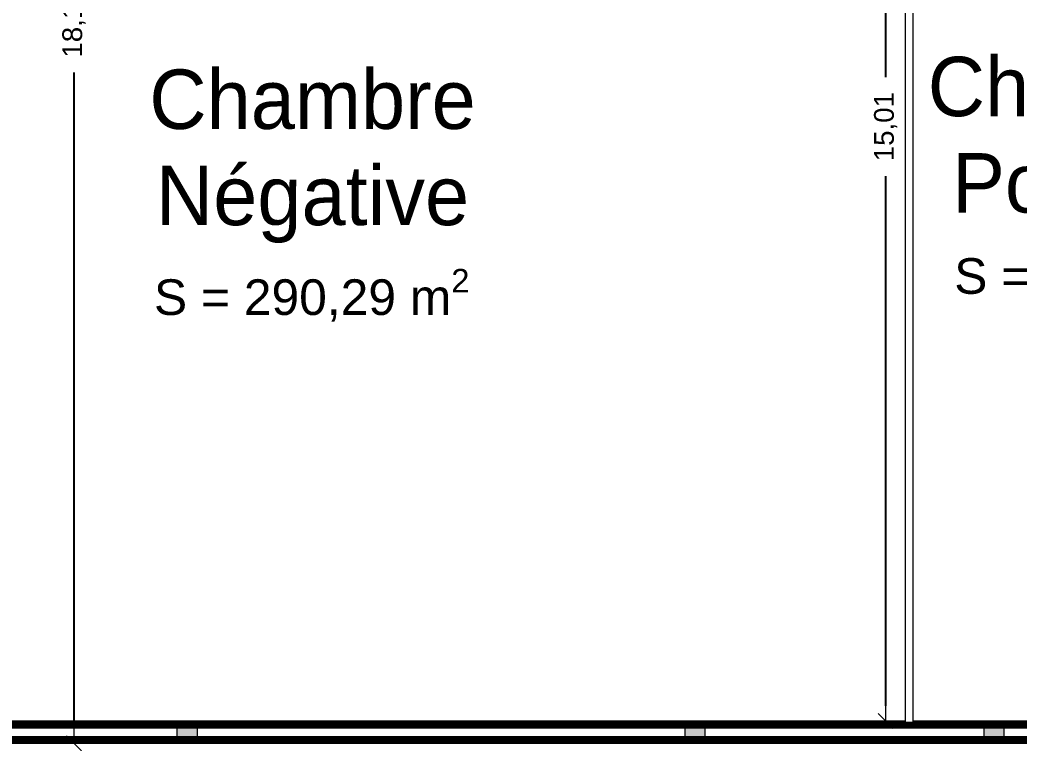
# Model space of a CAD drawing. Header units: millimetres. Extents: x 141848 to 1648660, y -821378 to -151356.
# Drawn here: x 227662 to 240297, y -253406 to -244264 of the extents above; entities that cross this region are included whole.
import ezdxf

# ---------------------------------------------------------------- set-up
doc = ezdxf.new("R2010")
doc.units = ezdxf.units.MM
doc.header["$MEASUREMENT"] = 0
doc.linetypes.add('Wipeout_Contour', pattern=[1000, 0, -1000])
for name, color, linetype in [('Cotations - 1_100', 7, 'Continuous'), ('Hachure', 7, 'Continuous'), ('Intérieur - Agencement', 7, 'Continuous'), ('Nouveau_0', 7, 'Continuous'), ('Nouveau_Co-Structure', 7, 'Continuous'), ('Structure - Murs extérieurs', 7, 'Continuous')]:
    doc.layers.add(name, color=color, linetype=linetype)
doc.styles.add('STYLE_GENERE_1', font='')
doc.styles.add('STYLE_GENERE_2', font='')
doc.styles.get('STYLE_GENERE_1').set_extended_font_data('Agency FB')
doc.styles.get('STYLE_GENERE_2').set_extended_font_data('Arial')
doc.dimstyles.new('STYLE_GENERE__4', dxfattribs={"dimtxt": 250, "dimasz": 190, "dimexe": 1.25, "dimexo": 0.625, "dimgap": 0, "dimtad": 1, "dimlfac": 0.001, "dimtxsty": 'STYLE_GENERE_2', "dimblk": 'ARROWHEAD_6', "dimblk1": 'ARROWHEAD_6', "dimblk2": 'ARROWHEAD_6', "dimcen": 2.5, "dimse1": 1, "dimse2": 1, "dimclrd": 7, "dimclre": 7, "dimclrt": 7, "dimazin": 3, "dimtfac": 1, "dimtmove": 0, "dimatfit": 3})
pattern_1 = [(45, (0, 175), (-55.684659, 55.684659), [0, -52.5, 0, -78.75]), (110, (175, 175), (74.000794, 26.934086), [0, -38.5, 0, -66.5])]
pattern_2 = [(45, (0, 0), (-7.0710678, 7.0710678), [])]

# ---------------------------------------------------------------- blocks, each defined once
blk = doc.blocks.new('Mur_3_1', base_point=(244226, -253396))
at = {"color": 254, "linetype": 'Wipeout_Contour', "lineweight": 0, "ltscale": 1366128.795733083}
blk.add_wipeout([(238846, -253116), (219506, -253116), (219506, -253131), (238846, -253131)], dxfattribs=at)
at = {"color": 254, "linetype": 'Wipeout_Contour', "lineweight": 0, "ltscale": 1399261.234727385}
blk.add_wipeout([(243946, -253116), (238946, -253116), (238946, -253131), (243946, -253131)], dxfattribs=at)
at = {"color": 254, "linetype": 'Wipeout_Contour', "lineweight": 0, "ltscale": 1373971.180505393}
blk.add_wipeout([(219241, -253396), (244211, -253396), (244211, -253381), (219241, -253381)], dxfattribs=at)
at = {"linetype": 'Continuous', "lineweight": 5, "true_color": 0x5f5f5f}
h = blk.add_hatch(dxfattribs=at)
h.set_pattern_fill('Enduit_0001', color=251, style=0, pattern_type=2)
h.set_pattern_definition(pattern_1)
h.paths.add_polyline_path([(238846, -253116), (219506, -253116), (219506, -253131), (238846, -253131)])
h = blk.add_hatch(dxfattribs=at)
h.set_pattern_fill('Enduit_0001', color=251, style=0, pattern_type=2)
h.set_pattern_definition(pattern_1)
h.paths.add_polyline_path([(243946, -253116), (238946, -253116), (238946, -253131), (243946, -253131)])
h = blk.add_hatch(dxfattribs=at)
h.set_pattern_fill('Enduit_0001', color=251, style=0, pattern_type=2)
h.set_pattern_definition(pattern_1)
h.paths.add_polyline_path([(219241, -253396), (244211, -253396), (244211, -253381), (219241, -253381)])
at = {"color": 254, "linetype": 'Wipeout_Contour', "lineweight": 0, "ltscale": 1373840.174036349}
blk.add_wipeout([(219311, -253381), (244141, -253381), (244141, -253311), (219311, -253311)], dxfattribs=at)
at = {"linetype": 'Continuous', "lineweight": 5, "true_color": 0x5f5f5f}
h = blk.add_hatch(dxfattribs=at)
h.set_pattern_fill('Briques_terre_cuite__int_97', color=251, style=0, pattern_type=2)
h.set_pattern_definition(pattern_2)
h.paths.add_polyline_path([(219311, -253381), (244141, -253381), (244141, -253311), (219311, -253311)])
at = {"color": 7, "linetype": 'Continuous', "lineweight": 5}
blk.add_line((219311, -253381), (244141, -253381), dxfattribs=at)
at = {"color": 7, "linetype": 'Continuous', "lineweight": 5, "flags": 128}
blk.add_lwpolyline([(219226, -253396), (244211, -253396)], dxfattribs=at)
at = {"color": 254, "linetype": 'Wipeout_Contour', "lineweight": 0, "ltscale": 1373565.865385127}
blk.add_wipeout([(219421, -253311), (244031, -253311), (244031, -253201), (219421, -253201)], dxfattribs=at)
at = {"color": 7, "linetype": 'Continuous', "lineweight": 5}
blk.add_line((219421, -253311), (244031, -253311), dxfattribs=at)
at = {"color": 254, "linetype": 'Wipeout_Contour', "lineweight": 0, "ltscale": 1373294.770412985}
blk.add_wipeout([(243961, -253131), (219491, -253131), (219491, -253201), (243961, -253201)], dxfattribs=at)
at = {"linetype": 'Continuous', "lineweight": 5, "true_color": 0x5f5f5f}
h = blk.add_hatch(dxfattribs=at)
h.set_pattern_fill('Briques_terre_cuite__int_97', color=251, style=0, pattern_type=2)
h.set_pattern_definition(pattern_2)
h.paths.add_polyline_path([(243961, -253131), (219491, -253131), (219491, -253201), (243961, -253201)])
at = {"color": 7, "linetype": 'Continuous', "lineweight": 5}
for p, q in [((238846, -253131), (219491, -253131)), ((219491, -253201), (243961, -253201)), ((238846, -253116), (238846, -253131)), ((238846, -253131), (238946, -253131)), ((238946, -253131), (238946, -253116)), ((243946, -253131), (238946, -253131))]:
    blk.add_line(p, q, dxfattribs=at)
at = {"color": 7, "linetype": 'Continuous', "lineweight": 5, "flags": 128}
for points in [[(238846, -253116), (219506, -253116)], [(243946, -253116), (238946, -253116)]]:
    blk.add_lwpolyline(points, dxfattribs=at)
blk = doc.blocks.new('ARROWHEAD_6')
at = {"color": 0, "linetype": 'Continuous', "lineweight": 0}
for p, q in [((0, 0), (-1, 0)), ((-0.5, -0.5), (0.5, 0.5))]:
    blk.add_line(p, q, dxfattribs=at)
blk = doc.blocks.new('*D1183')
at = {"color": 7}
for p, q in [((238601, -244985), (238601, -238296)), ((238601, -252925), (238601, -246235))]:
    blk.add_line(p, q, dxfattribs=at)
at = {"layer": 'Defpoints'}
for p in [(243946, -238106), (238601, -253115), (243946, -253115)]:
    blk.add_point(p, dxfattribs=at)
at = {"layer": 'Cotations - 1_100', "color": 7, "xscale": 190, "yscale": 190}
for p, rotation in [((238601, -238106), 90), ((238601, -253115), 270)]:
    blk.add_blockref('ARROWHEAD_6', p, dxfattribs=dict(at, rotation=rotation))
at = {"layer": 'Cotations - 1_100', "color": 7, "insert": (238601, -245610), "char_height": 250, "attachment_point": 5, "rotation": 90, "style": 'STYLE_GENERE_2'}
blk.add_mtext('\\A1;{\\pql;\\fArial|b0|i0|c0|p38;15,01}', dxfattribs=at)
blk = doc.blocks.new('*D1186')
at = {"color": 7}
for p, q in [((220826, -243535), (220826, -235396)), ((220826, -252925), (220826, -244785))]:
    blk.add_line(p, q, dxfattribs=at)
at = {"layer": 'Defpoints'}
for p in [(231726, -235206), (219506, -253115), (220826, -253115)]:
    blk.add_point(p, dxfattribs=at)
at = {"layer": 'Cotations - 1_100', "color": 7, "xscale": 190, "yscale": 190}
for p, rotation in [((220826, -235206), 90), ((220826, -253115), 270)]:
    blk.add_blockref('ARROWHEAD_6', p, dxfattribs=dict(at, rotation=rotation))
at = {"layer": 'Cotations - 1_100', "color": 7, "insert": (220826, -244160), "char_height": 250, "attachment_point": 5, "rotation": 90, "style": 'STYLE_GENERE_2'}
blk.add_mtext('\\A1;{\\pql;\\fArial|b0|i0|c0|p38;17,91}', dxfattribs=at)
blk = doc.blocks.new('*D1188')
at = {"color": 7}
for p, q in [((228345, -243676), (228345, -235396)), ((228345, -253206), (228345, -244926))]:
    blk.add_line(p, q, dxfattribs=at)
at = {"layer": 'Defpoints'}
for p in [(231726, -235206), (228345, -253396), (244226, -253396)]:
    blk.add_point(p, dxfattribs=at)
at = {"layer": 'Cotations - 1_100', "color": 7, "xscale": 190, "yscale": 190}
for p, rotation in [((228345, -235206), 90), ((228345, -253396), 270)]:
    blk.add_blockref('ARROWHEAD_6', p, dxfattribs=dict(at, rotation=rotation))
at = {"layer": 'Cotations - 1_100', "color": 7, "insert": (228345, -244301), "char_height": 250, "attachment_point": 5, "rotation": 90, "style": 'STYLE_GENERE_2'}
blk.add_mtext('\\A1;{\\pql;\\fArial|b0|i0|c0|p38;18,19}', dxfattribs=at)

msp = doc.modelspace()

# ---------------------------------------------------------------- block references
at = {"color": 7, "lineweight": 5}
msp.add_blockref('Mur_3_1', (244226.034, -253395.571), dxfattribs=at)

# ---------------------------------------------------------------- texts
at = {"layer": 'Hachure', "color": 250, "linetype": 'Continuous', "lineweight": 5, "true_color": 0x1f1f1f, "char_height": 750, "width": 3024.21796, "attachment_point": 5, "style": 'STYLE_GENERE_1'}
for s, insert, line_spacing_factor in [('\\A1;{\\pqc;\\fAgency FB|b0|i0|c0|p34;Chambre Positi\\fAgency FB|b0|i0|c0|p34;ve}', (241193.882, -245716.568), 0.973147), ('\\A1;{\\pqc;\\fAgency FB|b0|i0|c0|p34;Chambre Né\\fAgency FB|b0|i0|c0|p34;g\\fAgency FB|b0|i0|c0|p34;ative}', (231357.841, -245984.472), 0.972106)]:
    msp.add_mtext(s, dxfattribs=dict(at, insert=insert, line_spacing_factor=line_spacing_factor))
at = {"layer": 'Intérieur - Agencement', "color": 5, "char_height": 450, "attachment_point": 5, "style": 'STYLE_GENERE_2'}
for s, insert in [('\\A1;{\\pqc;\\fArial|b0|i0|c0|p38;S = 75,05 m{\\H0.66x;\\S2^ ;}}', (241285, -247471.933)), ('\\A1;{\\pqc;\\fArial|b0|i0|c0|p38;S = 290,29 m{\\H0.66x;\\S2^ ;}}', (231348, -247739.186))]:
    msp.add_mtext(s, dxfattribs=dict(at, insert=insert))

# ---------------------------------------------------------------- next in the draw order: hatches: boundary and pattern name
at = {"layer": 'Nouveau_Co-Structure', "linetype": 'Continuous', "lineweight": 5}
for points in [[(229648.62, -253136.993), (229648.62, -253386.993), (229898.62, -253386.993), (229898.62, -253136.993)], [(229648.62, -253136.993), (229648.62, -253386.993), (229898.62, -253386.993), (229898.62, -253136.993)], [(236066.116, -253143.125), (236066.116, -253393.125), (236316.116, -253393.125), (236316.116, -253143.125)], [(236066.116, -253143.125), (236066.116, -253393.125), (236316.116, -253393.125), (236316.116, -253143.125)], [(239843.616, -253143.125), (239843.616, -253393.125), (240093.616, -253393.125), (240093.616, -253143.125)]]:
    msp.add_hatch(color=1, dxfattribs=at).paths.add_polyline_path(points)

# ---------------------------------------------------------------- next in the draw order: linework, layer by layer
at = {"layer": 'Nouveau_0', "color": 7, "linetype": 'Continuous', "lineweight": 5}
msp.add_lwpolyline([(244226.034, -173395.57), (244226.034, -253395.57), (219226.034, -253395.57), (219226.034, -173395.57)], close=True, dxfattribs=at)
at = {"layer": 'Nouveau_Co-Structure', "color": 7, "linetype": 'Continuous', "lineweight": 5}
for points in [[(229648.62, -253136.993), (229898.62, -253136.993), (229898.62, -253386.993), (229648.62, -253386.993)], [(236066.116, -253143.125), (236316.116, -253143.125), (236316.116, -253393.125), (236066.116, -253393.125)], [(236066.116, -253143.125), (236316.116, -253143.125), (236316.116, -253393.125), (236066.116, -253393.125)], [(239843.616, -253143.125), (240093.616, -253143.125), (240093.616, -253393.125), (239843.616, -253393.125)]]:
    msp.add_lwpolyline(points, close=True, dxfattribs=at)
at = {"layer": 'Structure - Murs extérieurs', "color": 7, "linetype": 'Continuous', "lineweight": 5}
for p, q in [((238846.034, -253115.571), (238846.034, -253130.571)), ((238846.034, -253130.571), (238946.034, -253130.571)), ((238946.034, -253130.571), (238946.034, -253115.571))]:
    msp.add_line(p, q, dxfattribs=at)
at = {"layer": 'Structure - Murs extérieurs', "color": 7, "linetype": 'Continuous', "lineweight": 5, "flags": 128}
for points in [[(238846.034, -238105.571), (238846.034, -253114.681)], [(238946.034, -253114.681), (238946.034, -238105.571)]]:
    msp.add_lwpolyline(points, dxfattribs=at)

# ---------------------------------------------------------------- next in the draw order: dimensions: what is measured, and where the dimension line sits
at = {"layer": 'Cotations - 1_100', "color": 7, "linetype": 'Continuous', "lineweight": 5}
for base, p1, p2, picture, middle in [((220826.354, -253114.681), (219505.542, -253114.681), (231725.788, -235205.571), '*D1186', (220826.354, -244160.126)), ((228345.44, -253395.571), (244226.034, -253395.571), (231725.788, -235205.571), '*D1188', (228345.44, -244300.571)), ((238600.889, -253114.681), (243946.034, -253114.681), (243946.034, -238105.571), '*D1183', (238600.889, -245610.126))]:
    dim = msp.add_linear_dim(base=base, p1=p1, p2=p2, angle=90, dimstyle='STYLE_GENERE__4', override={"dimzin": 0}, dxfattribs=at)
    dim.commit()
    dim.dimension.update_dxf_attribs({"geometry": picture, "text_midpoint": middle})

doc.saveas('drawing.dxf')
